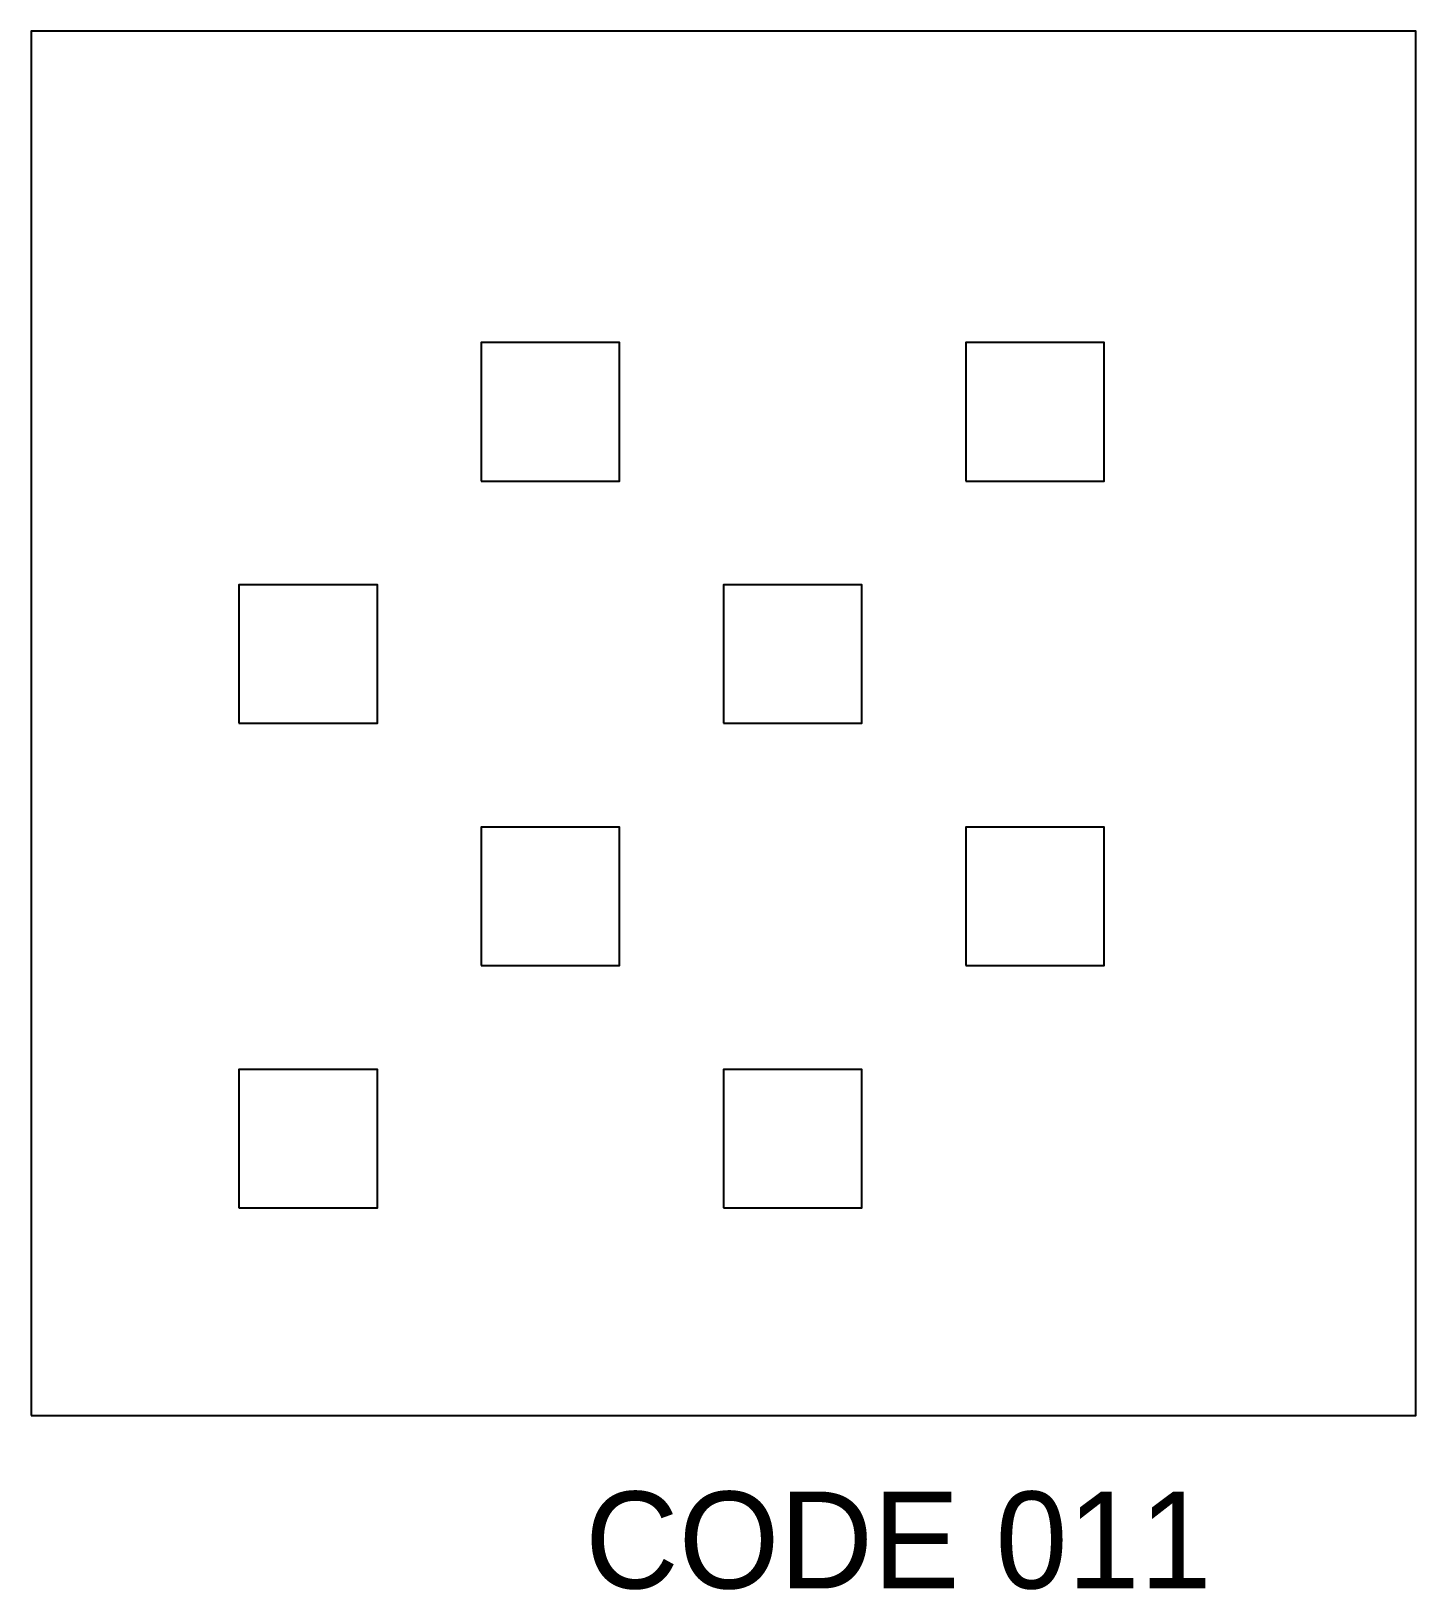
# Model space of a CAD drawing. Header units: metres. Extents: x 0 to 200, y -25 to 200.
import ezdxf

# ---------------------------------------------------------------- set-up
doc = ezdxf.new("R2010")
doc.units = ezdxf.units.M

msp = doc.modelspace()

# ---------------------------------------------------------------- linework, layer by layer
for points in [[(0, 0), (200, 0), (200, 200), (0, 200)], [(65, 135), (85, 135), (85, 155), (65, 155)], [(135, 135), (155, 135), (155, 155), (135, 155)], [(30, 100), (50, 100), (50, 120), (30, 120)], [(100, 100), (120, 100), (120, 120), (100, 120)], [(65, 65), (85, 65), (85, 85), (65, 85)], [(135, 65), (155, 65), (155, 85), (135, 85)], [(30, 30), (50, 30), (50, 50), (30, 50)], [(100, 30), (120, 30), (120, 50), (100, 50)]]:
    msp.add_lwpolyline(points, close=True)

# ---------------------------------------------------------------- texts
msp.add_text('CODE 011', height=14).set_placement((80, -25))

doc.saveas('drawing.dxf')
